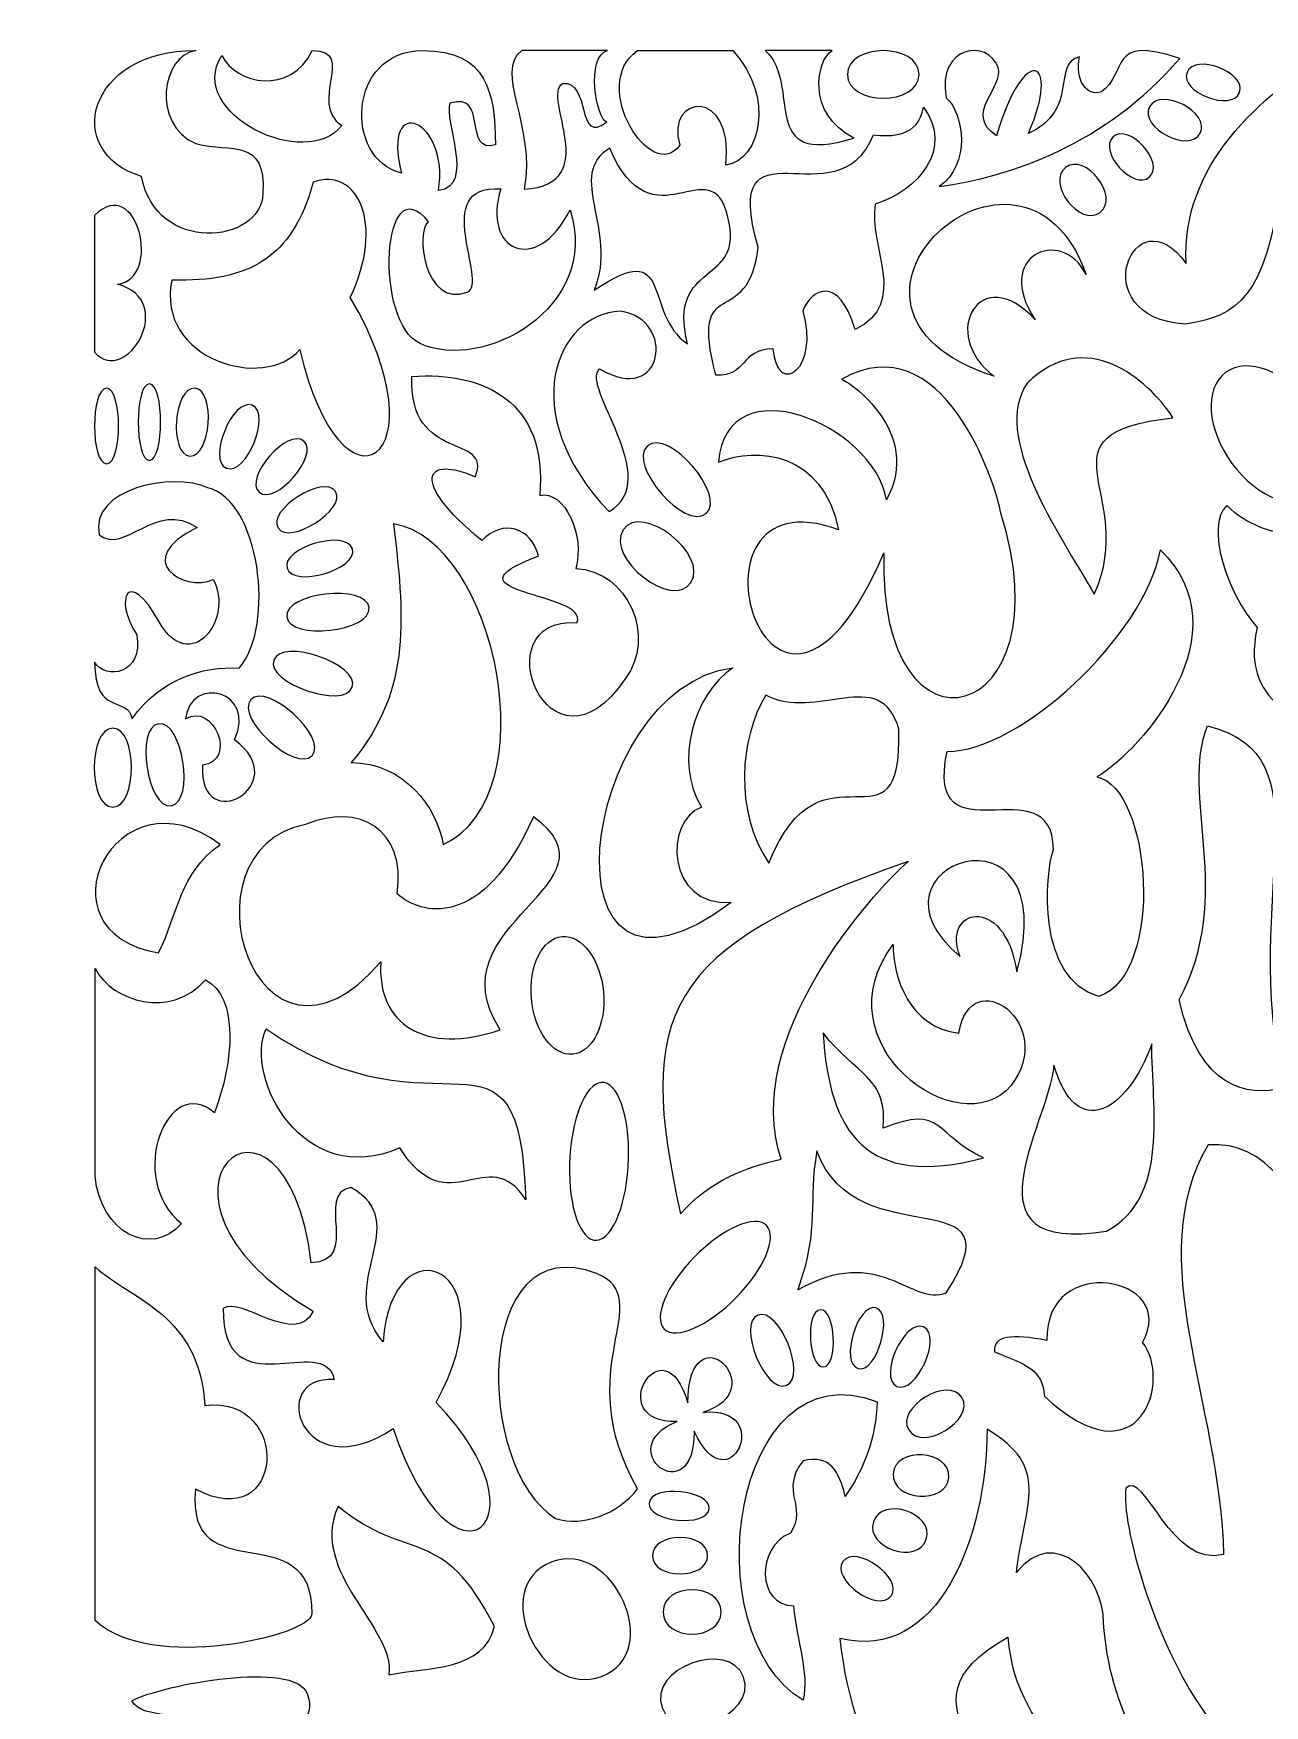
# Model space of a CAD drawing. Header units: centimetres. Extents: x -86 to 85, y -102 to 102.
# Drawn here: x -86 to -34.3, y 30.2 to 100.5 of the extents above; entities that cross this region are included whole.
import ezdxf

# ---------------------------------------------------------------- set-up
doc = ezdxf.new("R2010")
doc.units = ezdxf.units.CM
doc.header["$MEASUREMENT"] = 0
doc.layers.add('layer 1', color=7, linetype='Continuous')

msp = doc.modelspace()

# ---------------------------------------------------------------- linework, layer by layer
at = {"layer": 'layer 1', "color": 242}
for points, knots in [([(-41.12746, 98.05775), (-40.01634, 98.81081), (-40.87422, 100.50599), (-37.83503, 99.44898), (-37.83503, 99.44898), (-40.97153, 95.81575), (-44.92817, 94.50435), (-47.94222, 94.06944), (-47.94222, 94.06944), (-46.60963, 95.0079), (-46.88956, 97.12424), (-47.65327, 97.8043), (-47.65327, 97.8043), (-48.04468, 100.01545), (-45.89449, 100.29312), (-45.46511, 99.07133), (-45.46511, 99.07133), (-45.1861, 98.27737), (-46.9584, 97.11491), (-45.53024, 96.21035), (-45.53024, 96.21035), (-44.37044, 100.17556), (-42.80631, 99.46676), (-44.197, 96.3013), (-44.197, 96.3013), (-42.02838, 97.29872), (-43.24646, 99.22504), (-42.04545, 99.52575), (-42.04545, 99.52575), (-42.26376, 98.56401), (-41.73127, 97.81725), (-41.12746, 98.05775)], [0, 0, 0, 0, 0.11111111, 0.11111111, 0.11111111, 0.11111111, 0.22222222, 0.22222222, 0.22222222, 0.22222222, 0.33333333, 0.33333333, 0.33333333, 0.33333333, 0.44444444, 0.44444444, 0.44444444, 0.44444444, 0.55555556, 0.55555556, 0.55555556, 0.55555556, 0.66666667, 0.66666667, 0.66666667, 0.66666667, 0.77777778, 0.77777778, 0.77777778, 0.77777778, 1, 1, 1, 1]), ([(-79.20021, 99.78517), (-83.77522, 99.81064), (-84.83611, 95.51914), (-81.47986, 94.49499), (-81.47986, 94.49499), (-80.891, 91.22918), (-76.45616, 91.64505), (-76.37382, 93.77699), (-76.37382, 93.77699), (-76.25243, 96.16754), (-77.69712, 95.47717), (-79.20022, 95.87494), (-79.20022, 95.87494), (-81.09109, 96.68855), (-80.61934, 99.59855), (-79.20021, 99.78517)], [0, 0, 0, 0, 0.2, 0.2, 0.2, 0.2, 0.4, 0.4, 0.4, 0.4, 0.6, 0.6, 0.6, 0.6, 1, 1, 1, 1]), ([(-74.3007, 99.78516), (-75.21809, 97.8882), (-77.51532, 98.36765), (-78.11059, 99.58178), (-78.11059, 99.58178), (-79.63829, 97.11942), (-74.53741, 94.70262), (-73.05851, 96.63319), (-73.05851, 96.63319), (-74.51907, 97.59249), (-72.40381, 99.78518), (-74.3007, 99.78516)], [0, 0, 0, 0, 0.25, 0.25, 0.25, 0.25, 0.5, 0.5, 0.5, 0.5, 1, 1, 1, 1]), ([(-69.65811, 99.78517), (-72.84809, 99.78517), (-72.96336, 95.20787), (-70.55238, 94.63794), (-70.55238, 94.63794), (-71.42548, 98.08212), (-68.50856, 96.89867), (-68.997, 93.90647), (-68.997, 93.90647), (-67.42616, 94.07846), (-68.80036, 96.88449), (-68.51291, 97.57076), (-68.51291, 97.57076), (-66.88664, 98.12632), (-67.97683, 95.40041), (-66.59936, 95.82505), (-66.59936, 95.82505), (-66.61644, 98.02099), (-66.94281, 99.78517), (-69.65811, 99.78517)], [0, 0, 0, 0, 0.16666667, 0.16666667, 0.16666667, 0.16666667, 0.33333333, 0.33333333, 0.33333333, 0.33333333, 0.5, 0.5, 0.5, 0.5, 0.66666667, 0.66666667, 0.66666667, 0.66666667, 1, 1, 1, 1]), ([(-65.49321, 99.78517), (-65.49321, 99.78517), (-61.88521, 99.78517), (-61.88521, 99.78517), (-61.88521, 99.78517), (-62.83034, 99.5572), (-62.35853, 96.86799), (-61.91761, 96.79373), (-61.91761, 96.79373), (-63.21771, 95.74246), (-62.5742, 98.56726), (-63.78086, 98.40269), (-63.78086, 98.40269), (-64.67734, 97.83349), (-62.04002, 94.17237), (-65.39407, 93.95747), (-65.39407, 93.95747), (-64.88337, 96.60529), (-66.68991, 98.8915), (-65.49321, 99.78517)], [0, 0, 0, 0, 0.16666667, 0.16666667, 0.16666667, 0.16666667, 0.33333333, 0.33333333, 0.33333333, 0.33333333, 0.5, 0.5, 0.5, 0.5, 0.66666667, 0.66666667, 0.66666667, 0.66666667, 1, 1, 1, 1]), ([(-58.84812, 95.81571), (-59.49511, 97.95912), (-56.53536, 98.26366), (-56.91964, 94.97475), (-56.91964, 94.97475), (-55.46079, 95.16363), (-54.83059, 97.8668), (-56.62136, 99.78516), (-56.62136, 99.78516), (-56.62136, 99.78516), (-60.63138, 99.78517), (-60.63138, 99.78517), (-60.63138, 99.78517), (-62.70456, 98.31762), (-60.0103, 94.13545), (-58.84812, 95.81571)], [0, 0, 0, 0, 0.2, 0.2, 0.2, 0.2, 0.4, 0.4, 0.4, 0.4, 0.6, 0.6, 0.6, 0.6, 1, 1, 1, 1]), ([(-55.25901, 99.78517), (-55.25901, 99.78517), (-52.45061, 99.78517), (-52.45061, 99.78517), (-52.45061, 99.78517), (-53.07954, 99.43681), (-53.57975, 97.13044), (-51.5289, 96.11212), (-51.5289, 96.11212), (-55.66374, 94.82261), (-53.67788, 98.37877), (-55.25901, 99.78517)], [0, 0, 0, 0, 0.25, 0.25, 0.25, 0.25, 0.5, 0.5, 0.5, 0.5, 1, 1, 1, 1]), ([(-48.79305, 98.78291), (-48.79305, 97.44987), (-51.79992, 97.44985), (-51.79992, 98.78291), (-51.79992, 98.78291), (-51.79992, 100.11597), (-48.79305, 100.11595), (-48.79305, 98.78291)], [0, 0, 0, 0, 0.33333333, 0.33333333, 0.33333333, 0.33333333, 1, 1, 1, 1]), ([(-31.30504, 99.78518), (-34.54058, 97.87736), (-37.7875, 94.90299), (-37.56216, 90.83936), (-37.56216, 90.83936), (-39.74604, 93.89946), (-41.96253, 88.56773), (-37.59535, 88.2865), (-37.59535, 88.2865), (-35.38341, 88.62437), (-34.20292, 89.45983), (-33.59848, 94.15173), (-33.59848, 94.15173), (-33.159, 97.0861), (-30.35737, 98.32385), (-28.90772, 96.72819), (-28.90772, 96.72819), (-27.16456, 97.61165), (-28.39592, 99.78519), (-31.30504, 99.78518)], [0, 0, 0, 0, 0.16666667, 0.16666667, 0.16666667, 0.16666667, 0.33333333, 0.33333333, 0.33333333, 0.33333333, 0.5, 0.5, 0.5, 0.5, 0.66666667, 0.66666667, 0.66666667, 0.66666667, 1, 1, 1, 1]), ([(-35.32078, 98.02417), (-35.63893, 97.19515), (-37.84451, 98.04154), (-37.52638, 98.87058), (-37.52638, 98.87058), (-37.20822, 99.69963), (-35.00265, 98.85321), (-35.32078, 98.02417)], [0, 0, 0, 0, 0.33333333, 0.33333333, 0.33333333, 0.33333333, 1, 1, 1, 1]), ([(-43.90892, 88.47526), (-45.70833, 91.14596), (-42.8296, 92.44195), (-41.76917, 90.38236), (-41.76917, 90.38236), (-44.46913, 97.9337), (-54.42278, 88.9128), (-45.6348, 86.1013), (-45.6348, 86.1013), (-47.99687, 87.8511), (-46.22013, 90.98781), (-43.90892, 88.47526)], [0, 0, 0, 0, 0.25, 0.25, 0.25, 0.25, 0.5, 0.5, 0.5, 0.5, 1, 1, 1, 1]), ([(-36.97008, 96.31112), (-37.42241, 95.44042), (-39.55056, 96.54602), (-39.09825, 97.41674), (-39.09825, 97.41674), (-38.64589, 98.28745), (-36.51774, 97.18179), (-36.97008, 96.31112)], [0, 0, 0, 0, 0.33333333, 0.33333333, 0.33333333, 0.33333333, 1, 1, 1, 1]), ([(-57.33725, 86.14078), (-55.97926, 86.09897), (-56.34862, 87.22344), (-54.93125, 87.26019), (-54.93125, 87.26019), (-54.72428, 85.10479), (-52.96308, 86.45959), (-53.68502, 88.85026), (-53.68502, 88.85026), (-53.29175, 89.78199), (-52.19449, 90.38154), (-51.4766, 88.0695), (-51.4766, 88.0695), (-49.1644, 89.15004), (-50.96213, 91.64338), (-50.63218, 93.33372), (-50.63218, 93.33372), (-48.83443, 93.89572), (-47.30782, 95.67473), (-48.61099, 97.40805), (-48.61099, 97.40805), (-48.79556, 96.15053), (-50.01069, 96.14975), (-50.71353, 96.25012), (-50.71353, 96.25012), (-52.20087, 92.45989), (-57.18789, 97.29524), (-55.56074, 91.522), (-55.56074, 91.522), (-55.95743, 87.92824), (-58.4869, 90.58455), (-57.33725, 86.14078)], [0, 0, 0, 0, 0.11111111, 0.11111111, 0.11111111, 0.11111111, 0.22222222, 0.22222222, 0.22222222, 0.22222222, 0.33333333, 0.33333333, 0.33333333, 0.33333333, 0.44444444, 0.44444444, 0.44444444, 0.44444444, 0.55555556, 0.55555556, 0.55555556, 0.55555556, 0.66666667, 0.66666667, 0.66666667, 0.66666667, 0.77777778, 0.77777778, 0.77777778, 0.77777778, 1, 1, 1, 1]), ([(-39.0986, 94.47529), (-39.7596, 93.87232), (-41.29343, 95.55378), (-40.6324, 96.15673), (-40.6324, 96.15673), (-39.9714, 96.75972), (-38.4376, 95.07824), (-39.0986, 94.47529)], [0, 0, 0, 0, 0.33333333, 0.33333333, 0.33333333, 0.33333333, 1, 1, 1, 1]), ([(-61.79915, 95.68601), (-59.97083, 91.45614), (-57.53686, 95.78376), (-56.83124, 92.79288), (-56.83124, 92.79288), (-56.06814, 89.85905), (-59.42141, 91.01117), (-58.52372, 87.46148), (-58.52372, 87.46148), (-60.42613, 88.72324), (-59.05867, 92.02398), (-62.44808, 89.71981), (-62.44808, 89.71981), (-61.43051, 92.26892), (-63.66304, 94.55406), (-61.79915, 95.68601)], [0, 0, 0, 0, 0.2, 0.2, 0.2, 0.2, 0.4, 0.4, 0.4, 0.4, 0.6, 0.6, 0.6, 0.6, 1, 1, 1, 1]), ([(-72.70315, 89.41514), (-68.65701, 82.52868), (-73.12004, 79.70641), (-74.81978, 87.23235), (-74.81978, 87.23235), (-76.30138, 85.46691), (-80.87461, 86.77952), (-80.21157, 90.14365), (-80.21157, 90.14365), (-76.97692, 90.05118), (-75.13015, 91.06047), (-74.26012, 94.25522), (-74.26012, 94.25522), (-72.41564, 94.93386), (-71.22362, 92.51209), (-72.70315, 89.41514)], [0, 0, 0, 0, 0.2, 0.2, 0.2, 0.2, 0.4, 0.4, 0.4, 0.4, 0.6, 0.6, 0.6, 0.6, 1, 1, 1, 1]), ([(-69.42297, 92.58821), (-71.36624, 95.06368), (-71.72317, 88.33601), (-69.76035, 87.47202), (-69.76035, 87.47202), (-67.16126, 86.28043), (-62.17132, 88.92162), (-63.45805, 93.09878), (-63.45805, 93.09878), (-64.89601, 90.26651), (-67.18608, 91.40869), (-66.37316, 93.97415), (-66.37316, 93.97415), (-69.3949, 94.17203), (-66.84878, 90.02129), (-67.79093, 89.6276), (-67.79093, 89.6276), (-69.60072, 88.9577), (-69.97637, 92.23036), (-69.42297, 92.58821)], [0, 0, 0, 0, 0.16666667, 0.16666667, 0.16666667, 0.16666667, 0.33333333, 0.33333333, 0.33333333, 0.33333333, 0.5, 0.5, 0.5, 0.5, 0.66666667, 0.66666667, 0.66666667, 0.66666667, 1, 1, 1, 1]), ([(-41.17787, 92.98807), (-42.01893, 92.34083), (-43.4706, 94.22727), (-42.62952, 94.8745), (-42.62952, 94.8745), (-41.78848, 95.52174), (-40.33681, 93.63528), (-41.17787, 92.98807)], [0, 0, 0, 0, 0.33333333, 0.33333333, 0.33333333, 0.33333333, 1, 1, 1, 1]), ([(-83.45103, 92.85479), (-81.66046, 94.66574), (-80.58051, 90.18061), (-82.49085, 89.97136), (-82.49085, 89.97136), (-79.92131, 89.27594), (-82.13861, 85.6393), (-83.45333, 87.11254), (-83.45333, 87.11254), (-83.45333, 87.11254), (-83.45103, 92.85479), (-83.45103, 92.85479)], [0, 0, 0, 0, 0.25, 0.25, 0.25, 0.25, 0.5, 0.5, 0.5, 0.5, 1, 1, 1, 1]), ([(-62.2198, 86.4166), (-63.05954, 85.65642), (-59.49452, 81.78355), (-61.8243, 80.4115), (-61.8243, 80.4115), (-65.80665, 84.58454), (-64.02418, 88.72661), (-61.35939, 88.83637), (-61.35939, 88.83637), (-58.97192, 88.51845), (-59.51426, 84.78749), (-62.2198, 86.4166)], [0, 0, 0, 0, 0.25, 0.25, 0.25, 0.25, 0.5, 0.5, 0.5, 0.5, 1, 1, 1, 1]), ([(-50.16133, 80.90528), (-48.61475, 83.75836), (-51.75691, 85.91056), (-52.05177, 85.96878), (-52.05177, 85.96878), (-47.7999, 88.40175), (-45.55124, 81.56696), (-45.35636, 80.342), (-45.35636, 80.342), (-42.51321, 71.39262), (-50.56447, 69.37844), (-50.2755, 78.67529), (-50.2755, 78.67529), (-55.07283, 67.49965), (-59.33989, 82.27878), (-52.17235, 79.64797), (-52.17235, 79.64797), (-52.84765, 82.92773), (-55.59509, 83.15291), (-57.22226, 82.4931), (-57.22226, 82.4931), (-56.89612, 86.62089), (-50.73318, 84.1184), (-50.16133, 80.90528)], [0, 0, 0, 0, 0.14285714, 0.14285714, 0.14285714, 0.14285714, 0.28571429, 0.28571429, 0.28571429, 0.28571429, 0.42857143, 0.42857143, 0.42857143, 0.42857143, 0.57142857, 0.57142857, 0.57142857, 0.57142857, 0.71428571, 0.71428571, 0.71428571, 0.71428571, 1, 1, 1, 1]), ([(-44.23467, 85.82194), (-41.80113, 88.20774), (-39.19564, 86.01075), (-38.11682, 84.36034), (-38.11682, 84.36034), (-44.09157, 83.66498), (-39.50935, 81.18274), (-41.42445, 76.94907), (-41.42445, 76.94907), (-42.93478, 79.55908), (-45.78473, 83.60357), (-44.23467, 85.82194)], [0, 0, 0, 0, 0.25, 0.25, 0.25, 0.25, 0.5, 0.5, 0.5, 0.5, 1, 1, 1, 1]), ([(-32.50936, 85.12486), (-31.35754, 83.7562), (-31.07761, 81.98672), (-31.88424, 81.17343), (-31.88424, 81.17343), (-32.69088, 80.36015), (-34.27913, 80.81053), (-35.43095, 82.17918), (-35.43095, 82.17918), (-36.58277, 83.54782), (-36.8627, 85.3173), (-36.05606, 86.13059), (-36.05606, 86.13059), (-35.24943, 86.94388), (-33.66119, 86.4935), (-32.50936, 85.12486)], [0, 0, 0, 0, 0.2, 0.2, 0.2, 0.2, 0.4, 0.4, 0.4, 0.4, 0.6, 0.6, 0.6, 0.6, 1, 1, 1, 1]), ([(-81.14805, 85.77954), (-80.52177, 85.77954), (-80.52177, 82.56727), (-81.14805, 82.56727), (-81.14805, 82.56727), (-81.7743, 82.56727), (-81.7743, 85.77954), (-81.14805, 85.77954)], [0, 0, 0, 0, 0.33333333, 0.33333333, 0.33333333, 0.33333333, 1, 1, 1, 1]), ([(-70.11793, 86.09563), (-70.25278, 82.39586), (-66.69601, 83.73662), (-67.45429, 81.87208), (-67.45429, 81.87208), (-69.51069, 82.80113), (-70.30054, 81.75958), (-67.16933, 79.19306), (-67.16933, 79.19306), (-66.3055, 80.12097), (-65.09191, 79.75589), (-64.78759, 78.55024), (-64.78759, 78.55024), (-69.1287, 76.93875), (-62.63395, 77.06571), (-63.17488, 75.74502), (-63.17488, 75.74502), (-67.2204, 76.0191), (-64.32525, 68.69088), (-61.14784, 73.39145), (-61.14784, 73.39145), (-59.8053, 75.12613), (-61.05225, 77.96896), (-63.22799, 78.01766), (-63.22799, 78.01766), (-62.82162, 79.39063), (-63.67909, 81.31969), (-64.73862, 81.09564), (-64.73862, 81.09564), (-64.39061, 85.06478), (-67.0839, 86.29174), (-70.11793, 86.09563)], [0, 0, 0, 0, 0.11111111, 0.11111111, 0.11111111, 0.11111111, 0.22222222, 0.22222222, 0.22222222, 0.22222222, 0.33333333, 0.33333333, 0.33333333, 0.33333333, 0.44444444, 0.44444444, 0.44444444, 0.44444444, 0.55555556, 0.55555556, 0.55555556, 0.55555556, 0.66666667, 0.66666667, 0.66666667, 0.66666667, 0.77777778, 0.77777778, 0.77777778, 0.77777778, 1, 1, 1, 1]), ([(-82.94839, 85.59877), (-82.27339, 85.59877), (-82.27342, 82.42733), (-82.94839, 82.42733), (-82.94839, 82.42733), (-83.62336, 82.42733), (-83.62339, 85.59877), (-82.94839, 85.59877)], [0, 0, 0, 0, 0.33333333, 0.33333333, 0.33333333, 0.33333333, 1, 1, 1, 1]), ([(-79.24066, 85.59873), (-78.35422, 85.53341), (-78.56424, 82.68278), (-79.45065, 82.74807), (-79.45065, 82.74807), (-80.33707, 82.81339), (-80.12708, 85.66402), (-79.24066, 85.59873)], [0, 0, 0, 0, 0.33333333, 0.33333333, 0.33333333, 0.33333333, 1, 1, 1, 1]), ([(-76.82518, 84.88065), (-76.00306, 84.54285), (-77.08935, 81.89894), (-77.91149, 82.23674), (-77.91149, 82.23674), (-78.73364, 82.57453), (-77.64733, 85.21843), (-76.82518, 84.88065)], [0, 0, 0, 0, 0.33333333, 0.33333333, 0.33333333, 0.33333333, 1, 1, 1, 1]), ([(-74.65234, 83.37864), (-73.98287, 82.79397), (-75.86308, 80.64106), (-76.53253, 81.22569), (-76.53253, 81.22569), (-77.20201, 81.81036), (-75.32182, 83.96329), (-74.65234, 83.37864)], [0, 0, 0, 0, 0.33333333, 0.33333333, 0.33333333, 0.33333333, 1, 1, 1, 1]), ([(-60.20556, 83.17756), (-59.32627, 83.9378), (-56.86747, 81.09401), (-57.74676, 80.33376), (-57.74676, 80.33376), (-58.62602, 79.57351), (-61.08486, 82.41729), (-60.20556, 83.17756)], [0, 0, 0, 0, 0.33333333, 0.33333333, 0.33333333, 0.33333333, 1, 1, 1, 1]), ([(-83.25658, 79.44471), (-83.67371, 81.36808), (-80.18394, 82.09778), (-78.69416, 81.41401), (-78.69416, 81.41401), (-76.51756, 80.88767), (-75.83208, 75.63842), (-77.37214, 73.83312), (-77.37214, 73.83312), (-78.93557, 73.92873), (-80.71101, 73.36497), (-81.87367, 71.71109), (-81.87367, 71.71109), (-82.08059, 72.71622), (-83.45102, 71.79041), (-83.45102, 74.08939), (-83.45102, 74.08939), (-82.9955, 73.30573), (-81.37096, 73.59626), (-81.68009, 75.23867), (-81.68009, 75.23867), (-82.67085, 76.75701), (-82.03749, 78.12559), (-80.74037, 75.77954), (-80.74037, 75.77954), (-79.41592, 73.48487), (-77.57086, 75.91956), (-78.46624, 77.55999), (-78.46624, 77.55999), (-79.70366, 77.01334), (-81.93258, 78.37877), (-79.13864, 79.74404), (-79.13864, 79.74404), (-80.88104, 80.93818), (-82.19665, 78.56167), (-83.25658, 79.44471)], [0, 0, 0, 0, 0.1, 0.1, 0.1, 0.1, 0.2, 0.2, 0.2, 0.2, 0.3, 0.3, 0.3, 0.3, 0.4, 0.4, 0.4, 0.4, 0.5, 0.5, 0.5, 0.5, 0.6, 0.6, 0.6, 0.6, 0.7, 0.7, 0.7, 0.7, 0.8, 0.8, 0.8, 0.8, 1, 1, 1, 1]), ([(-73.32681, 81.25755), (-72.8507, 80.50701), (-75.26444, 78.97591), (-75.74053, 79.72645), (-75.74053, 79.72645), (-76.21663, 80.47705), (-73.80289, 82.00813), (-73.32681, 81.25755)], [0, 0, 0, 0, 0.33333333, 0.33333333, 0.33333333, 0.33333333, 1, 1, 1, 1]), ([(-58.38427, 77.43885), (-59.15915, 76.25283), (-61.99224, 78.46802), (-61.22549, 79.64162), (-61.22549, 79.64162), (-60.4506, 80.82768), (-57.61755, 78.61244), (-58.38427, 77.43885)], [0, 0, 0, 0, 0.33333333, 0.33333333, 0.33333333, 0.33333333, 1, 1, 1, 1]), ([(-35.85234, 80.66828), (-35.00035, 79.82466), (-34.02142, 79.5533), (-32.9957, 79.41538), (-32.9957, 79.41538), (-32.47369, 78.5926), (-34.26937, 76.85111), (-32.74512, 75.75687), (-32.74512, 75.75687), (-31.92446, 77.36093), (-28.80454, 70.26927), (-31.16645, 68.89093), (-31.16645, 68.89093), (-32.10382, 72.30296), (-35.37161, 71.83096), (-34.57995, 75.54369), (-34.57995, 75.54369), (-35.84986, 77.00128), (-36.7752, 79.80587), (-35.85234, 80.66828)], [0, 0, 0, 0, 0.16666667, 0.16666667, 0.16666667, 0.16666667, 0.33333333, 0.33333333, 0.33333333, 0.33333333, 0.5, 0.5, 0.5, 0.5, 0.66666667, 0.66666667, 0.66666667, 0.66666667, 1, 1, 1, 1]), ([(-72.61607, 78.84597), (-72.36533, 77.99325), (-75.10759, 77.18684), (-75.35834, 78.03957), (-75.35834, 78.03957), (-75.60909, 78.89231), (-72.86682, 79.69868), (-72.61607, 78.84597)], [0, 0, 0, 0, 0.33333333, 0.33333333, 0.33333333, 0.33333333, 1, 1, 1, 1]), ([(-70.88077, 79.9047), (-66.57113, 79.17723), (-64.36456, 68.46785), (-68.79783, 66.42436), (-68.79783, 66.42436), (-69.05218, 67.99654), (-70.47479, 69.87624), (-72.66299, 69.86573), (-72.66299, 69.86573), (-70.03483, 72.98717), (-70.47173, 76.17145), (-70.88077, 79.9047)], [0, 0, 0, 0, 0.25, 0.25, 0.25, 0.25, 0.5, 0.5, 0.5, 0.5, 1, 1, 1, 1]), ([(-38.64814, 78.80202), (-39.31834, 75.17003), (-44.60624, 70.29645), (-47.61591, 70.33911), (-47.61591, 70.33911), (-48.60667, 65.58138), (-43.19054, 69.88557), (-43.14178, 66.22083), (-43.14178, 66.22083), (-43.5122, 65.14705), (-43.8649, 60.80022), (-41.23094, 60.03603), (-41.23094, 60.03603), (-38.43577, 61.01852), (-39.02063, 68.78671), (-41.31355, 69.27062), (-41.31355, 69.27062), (-39.40809, 70.40001), (-35.09696, 75.36553), (-38.64814, 78.80202)], [0, 0, 0, 0, 0.16666667, 0.16666667, 0.16666667, 0.16666667, 0.33333333, 0.33333333, 0.33333333, 0.33333333, 0.5, 0.5, 0.5, 0.5, 0.66666667, 0.66666667, 0.66666667, 0.66666667, 1, 1, 1, 1]), ([(-75.37723, 75.9949), (-75.49011, 77.00403), (-72.02699, 77.39139), (-71.91411, 76.3823), (-71.91411, 76.3823), (-71.80123, 75.37322), (-75.26433, 74.98581), (-75.37723, 75.9949)], [0, 0, 0, 0, 0.33333333, 0.33333333, 0.33333333, 0.33333333, 1, 1, 1, 1]), ([(-75.91841, 74.17474), (-75.58756, 75.13473), (-72.29302, 73.99927), (-72.62386, 73.0393), (-72.62386, 73.0393), (-72.95472, 72.07934), (-76.24927, 73.21476), (-75.91841, 74.17474)], [0, 0, 0, 0, 0.33333333, 0.33333333, 0.33333333, 0.33333333, 1, 1, 1, 1]), ([(-56.61845, 73.8547), (-63.18731, 73.00879), (-64.92829, 57.7698), (-56.69658, 63.99546), (-56.69658, 63.99546), (-59.4323, 63.79967), (-59.51455, 67.43323), (-57.93572, 67.99521), (-57.93572, 67.99521), (-59.11355, 69.90564), (-58.26831, 72.72949), (-56.61845, 73.8547)], [0, 0, 0, 0, 0.25, 0.25, 0.25, 0.25, 0.5, 0.5, 0.5, 0.5, 1, 1, 1, 1]), ([(-55.24048, 72.70772), (-53.11291, 71.5449), (-50.4165, 74.00843), (-49.64066, 71.2678), (-49.64066, 71.2678), (-49.48417, 65.64017), (-52.87743, 71.21861), (-55.1103, 65.64537), (-55.1103, 65.64537), (-56.57582, 67.83429), (-56.32721, 70.8791), (-55.24048, 72.70772)], [0, 0, 0, 0, 0.25, 0.25, 0.25, 0.25, 0.5, 0.5, 0.5, 0.5, 1, 1, 1, 1]), ([(-77.57369, 70.82147), (-75.00622, 68.93048), (-79.08278, 66.68456), (-78.91805, 69.75521), (-78.91805, 69.75521), (-77.4273, 69.93419), (-78.44998, 72.44322), (-79.63187, 71.70095), (-79.63187, 71.70095), (-79.43533, 73.55841), (-76.59733, 72.90848), (-77.57369, 70.82147)], [0, 0, 0, 0, 0.25, 0.25, 0.25, 0.25, 0.5, 0.5, 0.5, 0.5, 1, 1, 1, 1]), ([(-76.88348, 72.51256), (-76.19953, 73.26304), (-73.62398, 70.91573), (-74.30794, 70.16526), (-74.30794, 70.16526), (-74.99191, 69.41478), (-77.56745, 71.76211), (-76.88348, 72.51256)], [0, 0, 0, 0, 0.33333333, 0.33333333, 0.33333333, 0.33333333, 1, 1, 1, 1]), ([(-82.68591, 71.31565), (-81.64583, 71.31565), (-81.64586, 67.99686), (-82.68591, 67.99686), (-82.68591, 67.99686), (-83.72599, 67.99686), (-83.72601, 71.31565), (-82.68591, 71.31565)], [0, 0, 0, 0, 0.33333333, 0.33333333, 0.33333333, 0.33333333, 1, 1, 1, 1]), ([(-80.75817, 71.50079), (-79.75445, 71.65426), (-79.22777, 68.20958), (-80.2315, 68.0561), (-80.2315, 68.0561), (-81.23523, 67.90268), (-81.76188, 71.34734), (-80.75817, 71.50079)], [0, 0, 0, 0, 0.33333333, 0.33333333, 0.33333333, 0.33333333, 1, 1, 1, 1]), ([(-36.66194, 71.40797), (-37.84587, 68.52918), (-35.48686, 64.31371), (-37.85744, 59.90007), (-37.85744, 59.90007), (-37.03261, 56.18099), (-34.97634, 55.81301), (-33.50075, 56.20128), (-33.50075, 56.20128), (-35.28, 64.56804), (-31.53911, 70.12595), (-36.66194, 71.40797)], [0, 0, 0, 0, 0.25, 0.25, 0.25, 0.25, 0.5, 0.5, 0.5, 0.5, 1, 1, 1, 1]), ([(-80.76369, 61.8679), (-86.02504, 62.75117), (-82.5666, 69.72881), (-78.17305, 66.4307), (-78.17305, 66.4307), (-79.89906, 65.17334), (-79.91188, 63.59159), (-80.76369, 61.8679)], [0, 0, 0, 0, 0.33333333, 0.33333333, 0.33333333, 0.33333333, 1, 1, 1, 1]), ([(-65.00563, 67.59304), (-61.03394, 64.69936), (-69.32327, 63.16138), (-66.39679, 58.64181), (-66.39679, 58.64181), (-69.57283, 57.556), (-71.58769, 58.87698), (-71.42124, 61.4911), (-71.42124, 61.4911), (-76.62396, 55.43772), (-80.06672, 66.19309), (-74.59217, 67.26218), (-74.59217, 67.26218), (-72.33127, 68.19867), (-70.35724, 67.09565), (-70.72884, 64.35428), (-70.72884, 64.35428), (-69.78238, 63.47525), (-67.15648, 62.76375), (-65.00563, 67.59304)], [0, 0, 0, 0, 0.16666667, 0.16666667, 0.16666667, 0.16666667, 0.33333333, 0.33333333, 0.33333333, 0.33333333, 0.5, 0.5, 0.5, 0.5, 0.66666667, 0.66666667, 0.66666667, 0.66666667, 1, 1, 1, 1]), ([(-44.68214, 61.07042), (-45.20457, 64.4433), (-47.89504, 63.70082), (-47.06247, 61.71771), (-47.06247, 61.71771), (-51.72748, 65.56639), (-42.59369, 68.68696), (-44.68214, 61.07042)], [0, 0, 0, 0, 0.33333333, 0.33333333, 0.33333333, 0.33333333, 1, 1, 1, 1]), ([(-49.25693, 65.71121), (-50.76507, 64.35272), (-56.28543, 58.31351), (-54.58869, 53.19725), (-54.58869, 53.19725), (-56.13104, 52.86811), (-57.57994, 52.28732), (-58.81907, 50.91077), (-58.81907, 50.91077), (-60.69091, 59.28217), (-59.58681, 62.1119), (-49.25693, 65.71121)], [0, 0, 0, 0, 0.25, 0.25, 0.25, 0.25, 0.5, 0.5, 0.5, 0.5, 1, 1, 1, 1]), ([(-62.05908, 60.22159), (-62.18069, 61.58774), (-62.95802, 62.63522), (-63.79494, 62.56073), (-63.79494, 62.56073), (-64.63186, 62.48623), (-65.21196, 61.31791), (-65.09035, 59.95176), (-65.09035, 59.95176), (-64.96874, 58.58562), (-64.19141, 57.53813), (-63.35449, 57.61263), (-63.35449, 57.61263), (-62.51757, 57.68713), (-61.93748, 58.85545), (-62.05908, 60.22159)], [0, 0, 0, 0, 0.2, 0.2, 0.2, 0.2, 0.4, 0.4, 0.4, 0.4, 0.6, 0.6, 0.6, 0.6, 1, 1, 1, 1]), ([(-47.12449, 58.50372), (-49.17228, 58.70286), (-49.92211, 60.89283), (-49.87795, 62.22991), (-49.87795, 62.22991), (-53.0139, 58.09779), (-47.13721, 53.70324), (-44.91516, 56.30537), (-44.91516, 56.30537), (-42.94438, 58.90929), (-46.6213, 61.53342), (-47.12449, 58.50372)], [0, 0, 0, 0, 0.25, 0.25, 0.25, 0.25, 0.5, 0.5, 0.5, 0.5, 1, 1, 1, 1]), ([(-78.41636, 55.15611), (-77.59838, 57.27152), (-77.38397, 60.01036), (-78.78712, 60.73712), (-78.78712, 60.73712), (-80.24804, 59.09143), (-82.6895, 59.80171), (-83.43094, 61.21182), (-83.43094, 61.21182), (-83.43094, 61.21182), (-83.43094, 52.48483), (-83.43094, 52.48483), (-83.43094, 52.48483), (-83.21232, 50.11856), (-81.07861, 49.04417), (-79.79931, 50.4947), (-79.79931, 50.4947), (-82.14999, 52.399), (-80.37661, 56.85591), (-78.41636, 55.15611)], [0, 0, 0, 0, 0.16666667, 0.16666667, 0.16666667, 0.16666667, 0.33333333, 0.33333333, 0.33333333, 0.33333333, 0.5, 0.5, 0.5, 0.5, 0.66666667, 0.66666667, 0.66666667, 0.66666667, 1, 1, 1, 1]), ([(-65.32903, 51.49916), (-65.59826, 59.97604), (-68.86921, 53.59669), (-76.24113, 58.67635), (-76.24113, 58.67635), (-77.19132, 56.62805), (-74.65256, 51.89975), (-70.62316, 53.67674), (-70.62316, 53.67674), (-68.55541, 50.40491), (-66.92487, 53.98996), (-65.32903, 51.49916)], [0, 0, 0, 0, 0.25, 0.25, 0.25, 0.25, 0.5, 0.5, 0.5, 0.5, 1, 1, 1, 1]), ([(-50.30188, 54.50795), (-47.72718, 55.54113), (-48.16902, 54.20287), (-46.08289, 53.25476), (-46.08289, 53.25476), (-51.03489, 51.9659), (-52.57226, 54.30973), (-52.82624, 58.5066), (-52.82624, 58.5066), (-51.44311, 56.74848), (-50.09363, 56.62674), (-50.30188, 54.50795)], [0, 0, 0, 0, 0.25, 0.25, 0.25, 0.25, 0.5, 0.5, 0.5, 0.5, 1, 1, 1, 1]), ([(-74.34245, 48.85007), (-72.23549, 48.92523), (-74.2293, 51.7244), (-72.68279, 52.01468), (-72.68279, 52.01468), (-69.94987, 50.51441), (-73.4066, 47.96193), (-71.32297, 45.52892), (-71.32297, 45.52892), (-70.97707, 50.67659), (-65.88911, 48.78151), (-69.09866, 42.97236), (-69.09866, 42.97236), (-64.1797, 37.95643), (-68.41156, 34.39485), (-70.89914, 41.88126), (-70.89914, 41.88126), (-74.80363, 39.29541), (-76.21349, 44.14937), (-73.37886, 43.94098), (-73.37886, 43.94098), (-73.79735, 45.9919), (-78.03018, 42.65715), (-78.05492, 46.92517), (-78.05492, 46.92517), (-77.29802, 47.4738), (-74.99373, 45.27963), (-74.27068, 46.81814), (-74.27068, 46.81814), (-82.66555, 51.74238), (-75.44992, 57.89915), (-74.34245, 48.85007)], [0, 0, 0, 0, 0.11111111, 0.11111111, 0.11111111, 0.11111111, 0.22222222, 0.22222222, 0.22222222, 0.22222222, 0.33333333, 0.33333333, 0.33333333, 0.33333333, 0.44444444, 0.44444444, 0.44444444, 0.44444444, 0.55555556, 0.55555556, 0.55555556, 0.55555556, 0.66666667, 0.66666667, 0.66666667, 0.66666667, 0.77777778, 0.77777778, 0.77777778, 0.77777778, 1, 1, 1, 1]), ([(-39.00967, 58.0495), (-39.01096, 55.34659), (-38.23397, 51.60609), (-40.91408, 50.18122), (-40.91408, 50.18122), (-47.06698, 49.21681), (-43.40961, 54.50568), (-43.12281, 57.15247), (-43.12281, 57.15247), (-42.20666, 53.95191), (-40.03727, 55.16165), (-39.00967, 58.0495)], [0, 0, 0, 0, 0.25, 0.25, 0.25, 0.25, 0.5, 0.5, 0.5, 0.5, 1, 1, 1, 1]), ([(-63.47196, 53.33564), (-63.35403, 55.1631), (-62.70963, 56.54498), (-62.03296, 56.42149), (-62.03296, 56.42149), (-61.3563, 56.29801), (-60.9032, 54.71585), (-61.02113, 52.88838), (-61.02113, 52.88838), (-61.13907, 51.06092), (-61.78346, 49.67904), (-62.46013, 49.80252), (-62.46013, 49.80252), (-63.1368, 49.926), (-63.5899, 51.50817), (-63.47196, 53.33564)], [0, 0, 0, 0, 0.2, 0.2, 0.2, 0.2, 0.4, 0.4, 0.4, 0.4, 0.6, 0.6, 0.6, 0.6, 1, 1, 1, 1]), ([(-36.6418, 53.80455), (-31.67326, 54.17323), (-30.87088, 44.41713), (-32.60876, 41.37928), (-32.60876, 41.37928), (-34.02936, 36.48508), (-30.5323, 30.33042), (-28.28744, 30.69174), (-28.28744, 30.69174), (-34.85421, 20.25733), (-40.44826, 36.24119), (-40.10496, 39.38472), (-40.10496, 39.38472), (-39.26932, 40.15818), (-38.20672, 35.99995), (-35.98819, 36.58851), (-35.98819, 36.58851), (-36.13735, 42.95998), (-39.45367, 49.06058), (-36.6418, 53.80455)], [0, 0, 0, 0, 0.16666667, 0.16666667, 0.16666667, 0.16666667, 0.33333333, 0.33333333, 0.33333333, 0.33333333, 0.5, 0.5, 0.5, 0.5, 0.66666667, 0.66666667, 0.66666667, 0.66666667, 1, 1, 1, 1]), ([(-53.08823, 53.54934), (-51.43088, 48.9708), (-44.43562, 52.54639), (-47.64605, 47.59044), (-47.64605, 47.59044), (-49.12084, 46.99662), (-50.45668, 49.67879), (-53.89423, 47.71217), (-53.89423, 47.71217), (-52.93628, 50.439), (-53.48345, 51.35477), (-53.08823, 53.54934)], [0, 0, 0, 0, 0.25, 0.25, 0.25, 0.25, 0.5, 0.5, 0.5, 0.5, 1, 1, 1, 1]), ([(-55.20797, 50.42162), (-54.72687, 49.94729), (-55.29833, 48.58731), (-56.48408, 47.3846), (-56.48408, 47.3846), (-57.66983, 46.18188), (-59.02159, 45.59114), (-59.50268, 46.06544), (-59.50268, 46.06544), (-59.98379, 46.53975), (-59.4123, 47.89976), (-58.22654, 49.10248), (-58.22654, 49.10248), (-57.04081, 50.3052), (-55.68905, 50.89594), (-55.20797, 50.42162)], [0, 0, 0, 0, 0.2, 0.2, 0.2, 0.2, 0.4, 0.4, 0.4, 0.4, 0.6, 0.6, 0.6, 0.6, 1, 1, 1, 1]), ([(-62.34896, 48.40057), (-59.72091, 47.29985), (-63.54442, 44.41651), (-60.62617, 39.35597), (-60.62617, 39.35597), (-61.46147, 38.26604), (-62.92322, 37.757), (-64.07174, 38.10304), (-64.07174, 38.10304), (-67.48409, 40.21497), (-67.56016, 50.39812), (-62.34896, 48.40057)], [0, 0, 0, 0, 0.25, 0.25, 0.25, 0.25, 0.5, 0.5, 0.5, 0.5, 1, 1, 1, 1]), ([(-39.40324, 45.5015), (-38.14378, 44.0147), (-39.46178, 39.47258), (-43.52413, 43.24053), (-43.52413, 43.24053), (-43.60253, 44.36943), (-44.25616, 44.55482), (-45.62055, 45.11248), (-45.62055, 45.11248), (-45.69315, 45.80587), (-44.88284, 45.85574), (-43.41468, 45.59105), (-43.41468, 45.59105), (-43.5137, 49.31569), (-37.8194, 48.29813), (-39.40324, 45.5015)], [0, 0, 0, 0, 0.2, 0.2, 0.2, 0.2, 0.4, 0.4, 0.4, 0.4, 0.6, 0.6, 0.6, 0.6, 1, 1, 1, 1]), ([(-83.43094, 48.67533), (-83.43094, 48.67533), (-83.43094, 33.82607), (-83.43094, 33.82607), (-83.43094, 33.82607), (-81.12972, 31.60009), (-74.36425, 33.16794), (-74.31825, 34.095), (-74.31825, 34.095), (-74.28763, 38.39265), (-79.63251, 34.94039), (-79.21106, 39.33688), (-79.21106, 39.33688), (-75.43984, 37.32601), (-75.12765, 43.31317), (-78.82346, 42.8519), (-78.82346, 42.8519), (-79.04125, 46.68604), (-81.85893, 47.26161), (-83.43094, 48.67533)], [0, 0, 0, 0, 0.16666667, 0.16666667, 0.16666667, 0.16666667, 0.33333333, 0.33333333, 0.33333333, 0.33333333, 0.5, 0.5, 0.5, 0.5, 0.66666667, 0.66666667, 0.66666667, 0.66666667, 1, 1, 1, 1]), ([(-50.60675, 46.95312), (-49.82957, 46.72524), (-50.57701, 44.17639), (-51.35416, 44.40429), (-51.35416, 44.40429), (-52.13135, 44.63217), (-51.38392, 47.18103), (-50.60675, 46.95312)], [0, 0, 0, 0, 0.33333333, 0.33333333, 0.33333333, 0.33333333, 1, 1, 1, 1]), ([(-57.88687, 42.5632), (-54.82419, 43.4963), (-58.48398, 47.00538), (-58.51517, 42.96193), (-58.51517, 42.96193), (-59.49437, 46.47931), (-62.17879, 42.10269), (-58.95801, 42.18025), (-58.95801, 42.18025), (-61.81148, 41.04829), (-58.24305, 38.27217), (-58.2455, 41.77279), (-58.2455, 41.77279), (-56.78815, 38.54059), (-54.78935, 42.88811), (-57.88687, 42.5632)], [0, 0, 0, 0, 0.2, 0.2, 0.2, 0.2, 0.4, 0.4, 0.4, 0.4, 0.6, 0.6, 0.6, 0.6, 1, 1, 1, 1]), ([(-55.56549, 46.65021), (-54.67397, 47.01131), (-53.47924, 44.06169), (-54.37073, 43.70061), (-54.37073, 43.70061), (-55.26218, 43.33949), (-56.45698, 46.28911), (-55.56549, 46.65021)], [0, 0, 0, 0, 0.33333333, 0.33333333, 0.33333333, 0.33333333, 1, 1, 1, 1]), ([(-52.94132, 46.87981), (-52.30072, 46.91377), (-52.17325, 44.51167), (-52.81365, 44.47759), (-52.81365, 44.47759), (-53.45418, 44.44354), (-53.58183, 46.84578), (-52.94132, 46.87981)], [0, 0, 0, 0, 0.33333333, 0.33333333, 0.33333333, 0.33333333, 1, 1, 1, 1]), ([(-48.60118, 46.15229), (-47.79361, 45.79011), (-48.91297, 43.29434), (-49.72051, 43.65652), (-49.72051, 43.65652), (-50.52806, 44.0187), (-49.40874, 46.51448), (-48.60118, 46.15229)], [0, 0, 0, 0, 0.33333333, 0.33333333, 0.33333333, 0.33333333, 1, 1, 1, 1]), ([(-53.66084, 30.47133), (-53.4121, 31.67446), (-53.93372, 32.90131), (-54.06584, 34.43717), (-54.06584, 34.43717), (-55.60802, 34.44342), (-55.65811, 36.90421), (-54.20299, 37.48718), (-54.20299, 37.48718), (-53.45399, 38.64333), (-54.68627, 39.2486), (-53.66977, 40.53327), (-53.66977, 40.53327), (-52.52745, 40.798), (-52.14204, 40.08736), (-51.89965, 39.02955), (-51.89965, 39.02955), (-51.10552, 40.17779), (-50.60883, 41.48193), (-50.54675, 43.01397), (-50.54675, 43.01397), (-56.65436, 45.36552), (-58.33633, 33.24185), (-53.66084, 30.47133)], [0, 0, 0, 0, 0.14285714, 0.14285714, 0.14285714, 0.14285714, 0.28571429, 0.28571429, 0.28571429, 0.28571429, 0.42857143, 0.42857143, 0.42857143, 0.42857143, 0.57142857, 0.57142857, 0.57142857, 0.57142857, 0.71428571, 0.71428571, 0.71428571, 0.71428571, 1, 1, 1, 1]), ([(-46.98705, 43.18271), (-46.41978, 42.24502), (-48.65931, 40.89022), (-49.22661, 41.82788), (-49.22661, 41.82788), (-49.79388, 42.76558), (-47.55432, 44.12039), (-46.98705, 43.18271)], [0, 0, 0, 0, 0.33333333, 0.33333333, 0.33333333, 0.33333333, 1, 1, 1, 1]), ([(-45.93425, 41.8578), (-43.22771, 40.23258), (-44.33706, 38.83159), (-44.69936, 35.8315), (-44.69936, 35.8315), (-43.08149, 37.88732), (-41.02318, 35.68711), (-41.03453, 33.71395), (-41.03453, 33.71395), (-40.79841, 30.22477), (-39.15432, 26.91938), (-35.88613, 24.82509), (-35.88613, 24.82509), (-38.36106, 24.91852), (-39.97475, 24.99526), (-41.59215, 22.14972), (-41.59215, 22.14972), (-40.54367, 27.67446), (-44.75516, 28.62461), (-45.05405, 33.12032), (-45.05405, 33.12032), (-50.37456, 30.14051), (-44.0746, 27.88153), (-45.48575, 23.45021), (-45.48575, 23.45021), (-49.05818, 24.56827), (-51.51554, 27.67391), (-52.12554, 33.06912), (-52.12554, 33.06912), (-47.97897, 32.02109), (-45.92951, 37.36148), (-45.93425, 41.8578)], [0, 0, 0, 0, 0.11111111, 0.11111111, 0.11111111, 0.11111111, 0.22222222, 0.22222222, 0.22222222, 0.22222222, 0.33333333, 0.33333333, 0.33333333, 0.33333333, 0.44444444, 0.44444444, 0.44444444, 0.44444444, 0.55555556, 0.55555556, 0.55555556, 0.55555556, 0.66666667, 0.66666667, 0.66666667, 0.66666667, 0.77777778, 0.77777778, 0.77777778, 0.77777778, 1, 1, 1, 1]), ([(-47.54066, 39.83393), (-47.61588, 38.682), (-49.95286, 38.83444), (-49.87766, 39.98641), (-49.87766, 39.98641), (-49.80251, 41.13834), (-47.46556, 40.98584), (-47.54066, 39.83393)], [0, 0, 0, 0, 0.33333333, 0.33333333, 0.33333333, 0.33333333, 1, 1, 1, 1]), ([(-60.13947, 38.75489), (-60.06255, 39.54784), (-57.54018, 39.30314), (-57.61721, 38.51024), (-57.61721, 38.51024), (-57.69413, 37.71736), (-60.21638, 37.96197), (-60.13947, 38.75489)], [0, 0, 0, 0, 0.33333333, 0.33333333, 0.33333333, 0.33333333, 1, 1, 1, 1]), ([(-48.48808, 37.23188), (-48.85109, 36.13606), (-51.07426, 36.87263), (-50.71119, 37.96845), (-50.71119, 37.96845), (-50.3482, 39.06426), (-48.12503, 38.32768), (-48.48808, 37.23188)], [0, 0, 0, 0, 0.33333333, 0.33333333, 0.33333333, 0.33333333, 1, 1, 1, 1]), ([(-73.21688, 38.61101), (-70.23399, 36.17508), (-68.84673, 37.92206), (-66.6469, 33.5637), (-66.6469, 33.5637), (-67.0856, 31.70076), (-69.44239, 31.85663), (-71.07726, 31.54166), (-71.07726, 31.54166), (-70.79878, 33.51068), (-74.47219, 35.84039), (-73.21688, 38.61101)], [0, 0, 0, 0, 0.25, 0.25, 0.25, 0.25, 0.5, 0.5, 0.5, 0.5, 1, 1, 1, 1]), ([(-62.13615, 31.46601), (-64.71416, 30.48372), (-66.89694, 35.26629), (-64.23352, 36.2811), (-64.23352, 36.2811), (-61.65547, 37.26338), (-59.47275, 32.48083), (-62.13615, 31.46601)], [0, 0, 0, 0, 0.33333333, 0.33333333, 0.33333333, 0.33333333, 1, 1, 1, 1]), ([(-57.68117, 36.54195), (-57.68117, 35.52335), (-59.99806, 35.52334), (-59.99806, 36.54195), (-59.99806, 36.54195), (-59.99806, 37.56056), (-57.68117, 37.56054), (-57.68117, 36.54195)], [0, 0, 0, 0, 0.33333333, 0.33333333, 0.33333333, 0.33333333, 1, 1, 1, 1]), ([(-49.96745, 34.85419), (-50.4979, 34.10773), (-52.52395, 35.5474), (-51.99346, 36.29395), (-51.99346, 36.29395), (-51.46296, 37.04045), (-49.43695, 35.60068), (-49.96745, 34.85419)], [0, 0, 0, 0, 0.33333333, 0.33333333, 0.33333333, 0.33333333, 1, 1, 1, 1]), ([(-57.118, 34.18033), (-57.118, 32.93784), (-59.55464, 32.93782), (-59.55464, 34.18033), (-59.55464, 34.18033), (-59.55464, 35.42283), (-57.118, 35.4228), (-57.118, 34.18033)], [0, 0, 0, 0, 0.33333333, 0.33333333, 0.33333333, 0.33333333, 1, 1, 1, 1]), ([(-56.17075, 31.43904), (-55.56273, 29.80879), (-58.99027, 28.53038), (-59.59837, 30.16065), (-59.59837, 30.16065), (-60.20643, 31.79092), (-56.77877, 33.06933), (-56.17075, 31.43904)], [0, 0, 0, 0, 0.33333333, 0.33333333, 0.33333333, 0.33333333, 1, 1, 1, 1]), ([(-74.52142, 30.75081), (-75.06833, 32.16098), (-80.53416, 31.14052), (-81.89386, 30.44711), (-81.89386, 30.44711), (-81.35598, 29.50953), (-79.49867, 30.36639), (-79.64693, 28.7427), (-79.64693, 28.7427), (-80.43825, 28.0112), (-82.58487, 29.82735), (-83.40613, 27.0827), (-83.40613, 27.0827), (-81.41438, 27.84527), (-82.10921, 27.1629), (-80.47373, 26.85341), (-80.47373, 26.85341), (-82.61128, 26.82529), (-84.34272, 21.46447), (-82.81355, 20.32946), (-82.81355, 20.32946), (-81.2351, 21.28937), (-82.25909, 23.63543), (-81.05951, 23.84793), (-81.05951, 23.84793), (-80.10588, 24.05898), (-81.57632, 21.79462), (-80.96039, 21.41906), (-80.96039, 21.41906), (-78.07022, 21.71352), (-79.32079, 26.89362), (-78.47202, 27.16149), (-78.47202, 27.16149), (-77.65483, 27.22259), (-77.78684, 24.45108), (-76.29456, 25.51491), (-76.29456, 25.51491), (-78.19419, 29.33233), (-73.68694, 28.59919), (-74.52142, 30.75081)], [0, 0, 0, 0, 0.09090909, 0.09090909, 0.09090909, 0.09090909, 0.18181818, 0.18181818, 0.18181818, 0.18181818, 0.27272727, 0.27272727, 0.27272727, 0.27272727, 0.36363636, 0.36363636, 0.36363636, 0.36363636, 0.45454545, 0.45454545, 0.45454545, 0.45454545, 0.54545455, 0.54545455, 0.54545455, 0.54545455, 0.63636364, 0.63636364, 0.63636364, 0.63636364, 0.72727273, 0.72727273, 0.72727273, 0.72727273, 0.81818182, 0.81818182, 0.81818182, 0.81818182, 1, 1, 1, 1])]:
    msp.add_open_spline(points, degree=3, knots=knots, dxfattribs=at)

doc.saveas('drawing.dxf')
